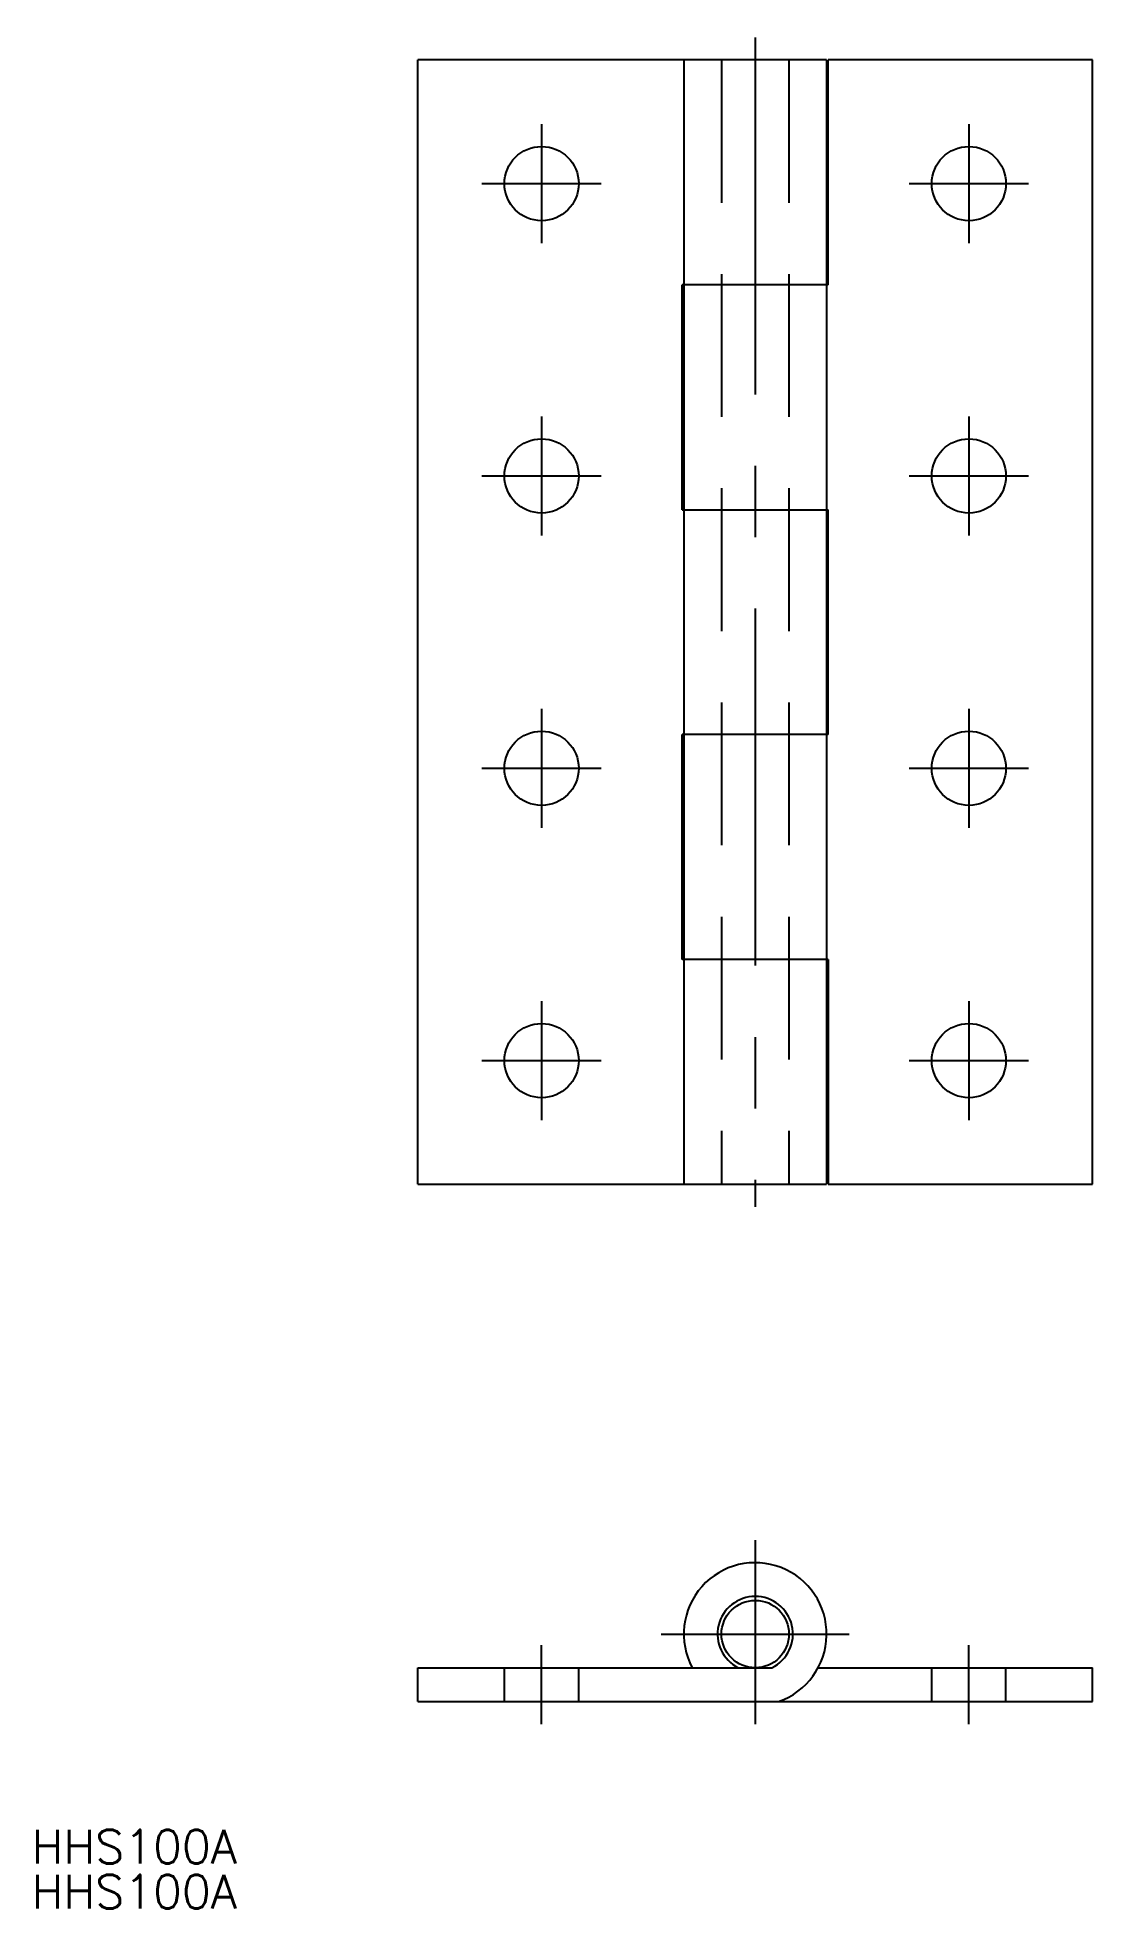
# Model space of a CAD drawing. Extents: x -64 to 30, y -64 to 102.
import ezdxf

# ---------------------------------------------------------------- set-up
doc = ezdxf.new("R2010")
doc.units = 0
doc.linetypes.add('CENTER', pattern=[50.8, 31.75, -6.35, 6.35, -6.35])
doc.linetypes.add('DASHED', pattern=[19.05, 12.7, -6.35])
doc.layers.get('0').update_dxf_attribs({"linetype": 'CONTINUOUS'})
doc.layers.add('CENTER', color=1, linetype='CENTER')
doc.styles.get("Standard").update_dxf_attribs({"font": 'txt.shx', "height": 3, "bigfont": 'bigfont.shx'})

# ---------------------------------------------------------------- blocks, each defined once
blk = doc.blocks.new('*U2')
at = {"color": 7, "linetype": 'CONTINUOUS'}
blk.add_text('HHS100A', height=3, dxfattribs=at).set_placement((-64.35, -60.41))
blk = doc.blocks.new('*U3')
at = {"color": 7, "linetype": 'CONTINUOUS'}
blk.add_text('HHS100A', height=3, dxfattribs=at).set_placement((-64.35, -64.41))

msp = doc.modelspace()

# ---------------------------------------------------------------- linework, layer by layer
at = {"color": 7, "linetype": 'CONTINUOUS'}
for p, q in [((-30, 0), (-30, 100)), ((6.35, 100), (-30, 100)), ((-6.35, 100), (-6.35, 0)), ((6.35, 100), (6.35, 0)), ((30, 100), (6.5, 100)), ((6.5, 80), (6.5, 100)), ((30, 0), (30, 100)), ((6.5, 80), (-6.5, 80)), ((-6.5, 60), (-6.5, 80)), ((-6.5, 60), (6.5, 60)), ((6.5, 40), (6.5, 60)), ((-6.5, 20), (-6.5, 40)), ((6.5, 40), (-6.5, 40)), ((6.5, 20), (-6.5, 20)), ((6.5, 20), (6.5, 0)), ((-30, 0), (6.35, 0)), ((6.5, 0), (30, 0)), ((-30, -46), (-30, -43)), ((-30, -43), (1.49, -43)), ((5.6, -43), (30, -43)), ((30, -46), (30, -43)), ((-30, -46), (30, -46))]:
    msp.add_line(p, q, dxfattribs=at)
at = {"color": 3, "linetype": 'DASHED'}
for p, q in [((-3, 100), (-3, 0)), ((3, 100), (3, 0)), ((-22.3, -46), (-22.3, -43)), ((-15.7, -46), (-15.7, -43)), ((15.7, -46), (15.7, -43)), ((22.3, -46), (22.3, -43))]:
    msp.add_line(p, q, dxfattribs=at)
at = {"color": 7, "linetype": 'CONTINUOUS'}
for centre, radius in [((-19, 89), 3.3), ((19, 89), 3.3), ((-19, 63), 3.3), ((19, 63), 3.3), ((-19, 37), 3.3), ((19, 37), 3.3), ((-19, 11), 3.3), ((19, 11), 3.3), ((0, -40), 3)]:
    msp.add_circle(centre, radius, dxfattribs=at)
for radius, start, end in [(6.35, 289.1117, 208.1929), (3.35, 296.4244, 243.5756)]:
    msp.add_arc((0, -40), radius, start, end, dxfattribs=at)
at = {"layer": 'CENTER', "color": 1, "linetype": 'CENTER'}
for p, q in [((0, 102), (0, -2)), ((-19, 94.3), (-19, 83.7)), ((19, 94.3), (19, 83.7)), ((-24.3, 89), (-13.7, 89)), ((13.7, 89), (24.3, 89)), ((-19, 68.3), (-19, 57.7)), ((19, 68.3), (19, 57.7)), ((-24.3, 63), (-13.7, 63)), ((13.7, 63), (24.3, 63)), ((-19, 42.3), (-19, 31.7)), ((19, 42.3), (19, 31.7)), ((-24.3, 37), (-13.7, 37)), ((13.7, 37), (24.3, 37)), ((-19, 16.3), (-19, 5.7)), ((19, 16.3), (19, 5.7)), ((-24.3, 11), (-13.7, 11)), ((13.7, 11), (24.3, 11)), ((0, -31.65), (0, -48)), ((-19, -48), (-19, -41)), ((-8.35, -40), (8.35, -40)), ((19, -48), (19, -41))]:
    msp.add_line(p, q, dxfattribs=at)

# ---------------------------------------------------------------- block references
at = {"color": 7, "linetype": 'CONTINUOUS'}
for name in ['*U2', '*U3']:
    msp.add_blockref(name, (0, 0), dxfattribs=at)

doc.saveas('drawing.dxf')
